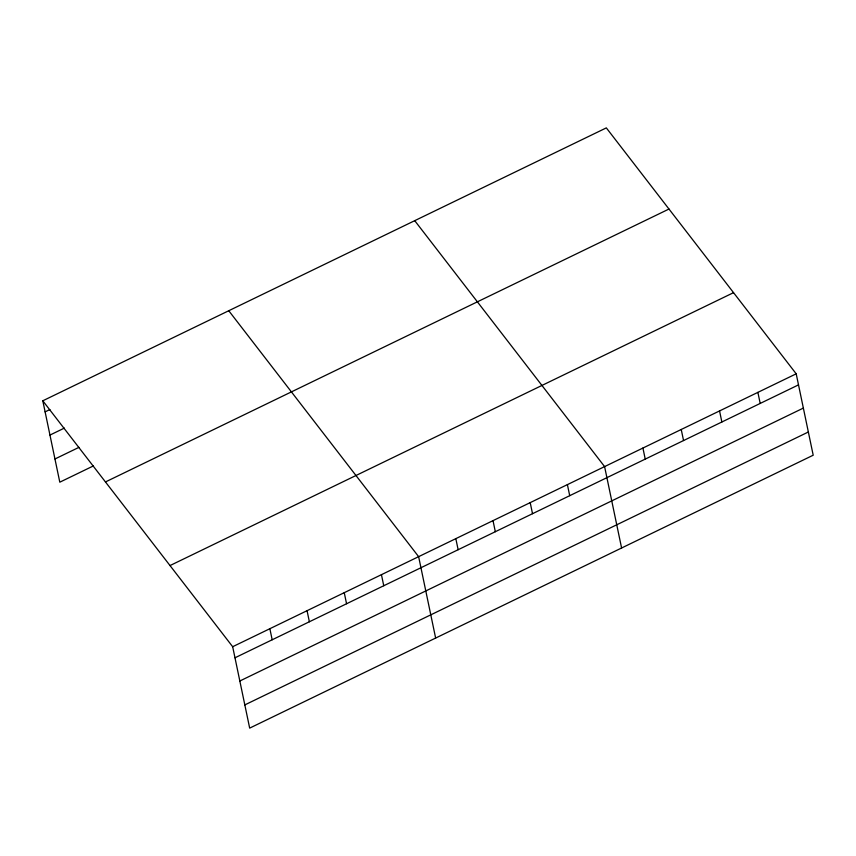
<?xml version="1.0" encoding="UTF-8"?>
<svg xmlns="http://www.w3.org/2000/svg" width="856" height="856" viewBox="0 0 856 856"><rect width="100%" height="100%" fill="white"/><g stroke="black" fill="none" stroke-linecap="round" stroke-linejoin="round"><path stroke-width="1.28" d="M42.8 400.79L606.326 127.886L796.198 373.815L813.2 455.21L249.674 728.114L232.672 646.719L42.8 400.79L59.802 482.185L93.4 465.921M45.111 411.864L49.916 409.543M49.958 435.073L64.361 428.096M54.955 458.976L78.955 447.356M105.459 481.949L668.985 209.035M170.012 565.57L733.538 292.656M232.672 646.719L796.198 373.815M234.983 657.793L798.509 384.879M239.83 681.002L803.356 408.087M244.827 704.905L808.353 432.002M414.732 220.677L604.593 466.595L621.595 548M228.766 310.739L418.627 556.657L435.64 638.052M757.881 392.369L760.192 403.433M719.554 410.923L721.865 421.997M681.237 429.487L683.548 440.551M642.92 448.041L645.231 459.105M567.4 484.614L569.711 495.678M530.206 502.622L532.518 513.696M493.013 520.641L495.324 531.704M455.82 538.649L458.142 549.712M381.434 574.676L383.755 585.739M344.251 592.684L346.562 603.748M307.058 610.692L309.369 621.766M269.865 628.711L272.176 639.774"/></g></svg>
